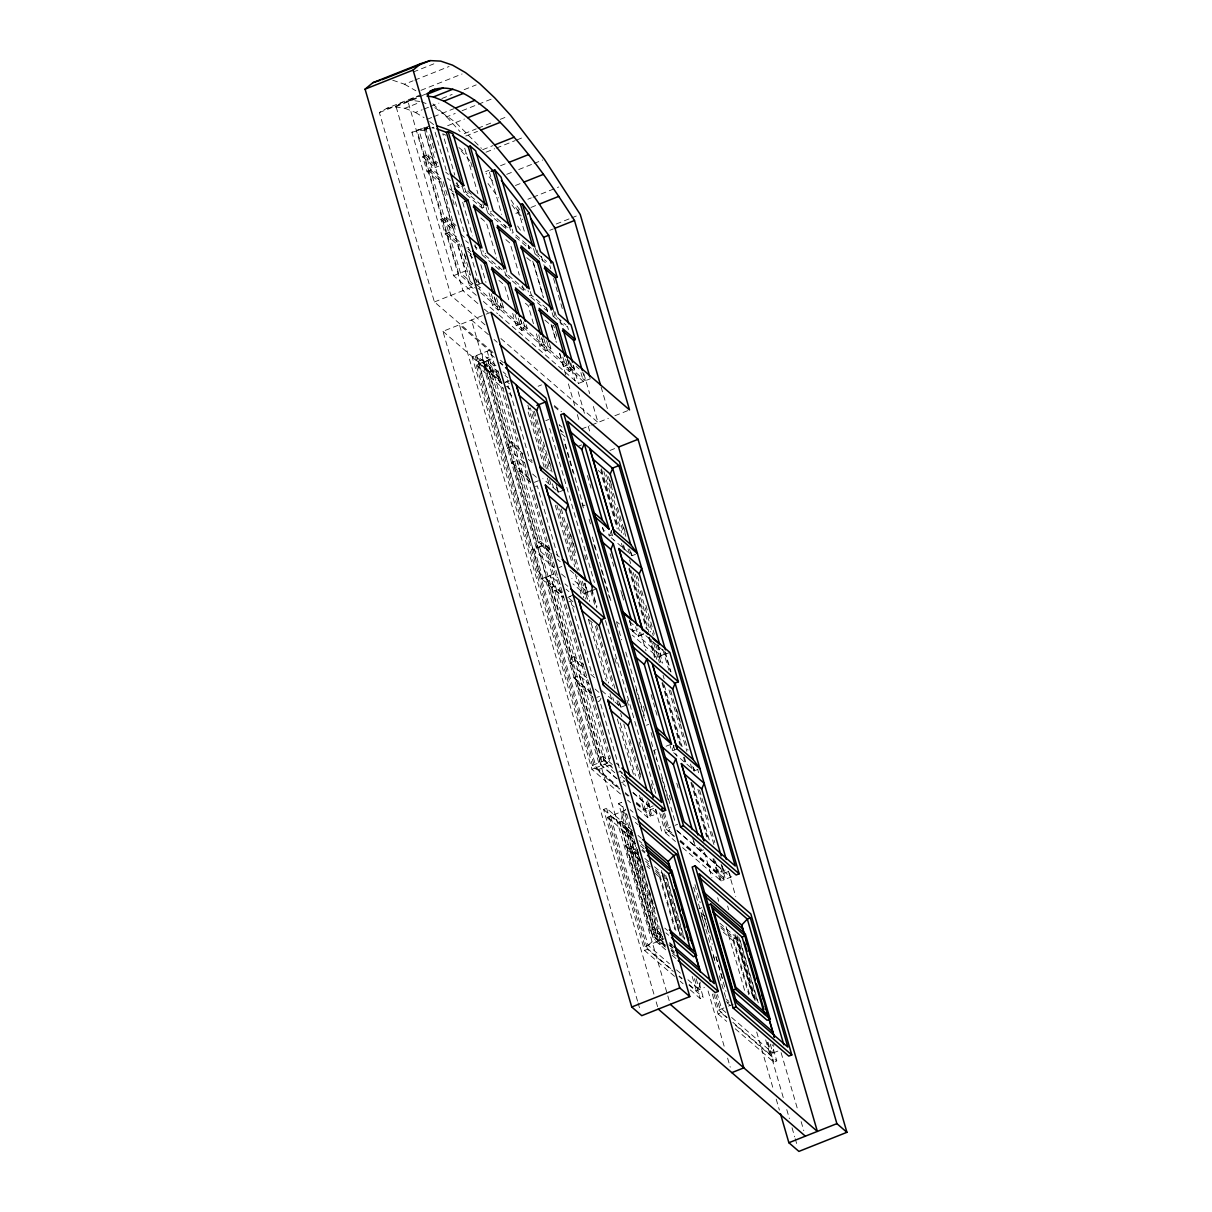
<?xml version="1.0" encoding="UTF-8"?>
<svg xmlns="http://www.w3.org/2000/svg" width="1212" height="1212" viewBox="0 0 1212 1212"><rect width="100%" height="100%" fill="white"/><g stroke="black" fill="none" stroke-linecap="round" stroke-linejoin="round"><path stroke-width="0.75" stroke-dasharray="5 3.75" d="M626.816 814.994L622.544 811.313L621.377 821.13L655.51 938.618L665.433 947.193M687.931 979.72L699.309 989.553L700.475 979.72M731.593 1017.444L772.862 1053.076L774.029 1043.259M524.387 462.726L507.267 447.94L509.722 442.289L489.239 371.781L482.512 362.752L487.921 360.6L496.481 367.993M611.666 530.356L609.212 536.007L632.043 555.717L637.436 553.566M586.866 677.781L569.746 662.994L572.2 657.343L551.718 586.82L544.991 577.791L550.399 575.639L560.383 584.275M619.226 767.802L599.788 700.9L601.016 698.067M666.464 653.45L661.055 655.601L638.239 635.891L640.072 631.649M617.317 778.892L598.773 762.878L601.228 757.227L580.73 686.704L574.018 677.675L579.412 675.538L589.396 684.159M674.145 745.395L671.69 751.046L694.521 770.756L699.915 768.62M703.414 849.854L700.718 850.93L703.172 845.279M648.087 945.315L655.51 938.618L658.267 932.846L628.407 830.053L621.377 821.13L619.574 821.857L610.545 816.085L648.087 945.315L669.433 963.752M493.057 352.465L434.411 301.955L379.371 112.534L386.795 108.322L421.806 94.4M413.262 72.023L433.835 63.842M392.673 80.189L404.505 84.219L413.08 80.81M414.792 80.128L449.091 66.493M420.943 90.339L462.09 73.977M379.371 112.534L420.897 96.036M422.518 95.384L427.397 93.445M386.795 108.322L395.324 106.898L418.791 97.566M395.324 106.898L404.899 108.277L419.988 102.293M441.88 98.52L452.167 94.43M464.166 89.673L476.18 84.901M404.899 108.277L415.458 112.458L422.155 109.792M423.836 109.125L428.866 107.126M430.548 106.459L438.926 103.126M426.942 119.397L431.972 117.397M433.638 116.731L453.727 108.747M432.957 103.914L446.637 116.867L455.212 113.458M462.075 110.731L492.936 98.46M476.255 295.289L453.561 275.685L411.898 132.244L430.821 125.684M438.789 166.12L435.184 167.559L424.033 129.199L427.639 127.775L418.791 129.502L460.469 272.942L472.953 283.729L469.347 285.153L457.591 244.688L445.107 233.901L440.85 219.22L446.243 217.069L455.954 225.462M447.652 125.715L464.423 119.049M464.257 133.653L476.255 128.881M477.967 128.199L493.405 122.064M500.268 119.337L507.116 116.61M465.787 136.032L477.528 131.366M428.775 170.74L441.244 181.527L455.121 229.28L453.318 229.992L439.456 182.239L426.972 171.468L422.7 156.772L428.109 154.636L437.805 163.014M426.972 171.468L432.366 169.316L440.698 176.498M482.679 149.697L492.996 145.607M486.042 152.182L494.602 148.773M496.329 148.091L515.191 140.592M516.903 139.91L523.766 137.183M439.456 182.239L441.244 181.527M485.603 171.649L488.951 170.316M500.511 165.726L505.722 163.65M455.712 185.284L458.424 187.633L460.227 186.921M506.707 174.331L511.858 172.286M518.721 169.559L532.432 164.105M534.144 163.423L542.718 160.014M463.999 192.45L465.802 191.723L483.921 207.373L482.118 208.085L463.999 192.45L462.408 186.996M515.418 185.497L520.645 183.421M486.103 207.464L487.678 212.903L491.284 211.479M527.871 199.253L531.295 197.889M533.022 197.208L558.732 186.981M445.107 233.901L450.516 231.75L458.833 238.946M515.842 213.448L519.206 212.115M530.947 207.449L535.977 205.449M457.591 244.688L459.393 243.976L471.15 284.441M487.678 212.903L505.798 228.553L507.601 227.841L489.481 212.191L487.906 206.737M466.772 248.066L468.559 247.354L480.331 287.82L478.528 288.532L585.275 380.75L582.714 371.948M556.232 224.008L569.958 218.554M571.67 217.872L576.821 215.827M480.603 249.581L482.134 254.884L485.739 253.459M549.839 230.295L553.308 228.916M453.561 275.685L465.575 270.912L469.832 274.594M533.507 248.566L535.022 253.793L536.825 253.081L546.536 261.474M434.411 301.955L475.922 285.456M477.558 284.82L482.421 282.881M504.798 271.806L505.828 275.351L509.434 273.912M492.587 305.227L497.996 303.091L503.571 307.893L498.162 310.045L492.587 305.227L489.012 292.91M546.612 308.302L531.31 295.092L529.508 295.804L527.977 290.501M637.557 1001.157L442.941 331.33L484.467 314.832M486.088 314.181L490.966 312.241M516.282 325.695L521.675 323.543L527.25 328.361L521.857 330.497L516.282 325.695L512.706 313.378M552.142 312.711L553.172 316.241L554.975 315.529L566.065 325.104M620.499 793.996L591.941 769.332L472.195 357.161L475.195 355.964L499.465 376.932M476.498 355.449L490.193 349.995L609.954 762.181L596.259 767.62L476.498 355.449L497.92 373.947M544.915 320.104L551.869 326.119L553.672 325.392L557.762 339.481M478.21 361.327L488.906 357.07M619.499 788.739L592.471 765.378L476.134 364.964L494.132 357.798M539.961 346.147L545.37 344.011L550.945 348.814L545.536 350.965L539.961 346.147L536.386 333.83M500.329 379.083L491.042 371.069L489.239 371.781L501.177 382.098M505.252 382.174L508.434 380.901L505.586 378.447M505.343 382.462L509.388 380.856M506.495 386.689L508.282 385.961L528.78 456.485L532.129 460.999M563.625 366.585L569.019 364.433L574.594 369.251L569.201 371.402L563.625 366.585L559.535 352.51M538.143 386.249L541.567 384.886M498.95 314.893L578.382 383.492L590.38 378.72M545.733 420.685L548.748 419.488M519.478 448.455L511.525 441.577L509.722 442.289L522.993 453.758M507.267 447.94L512.676 445.804L522.66 454.424M581.502 429.018L589.896 425.685M591.577 425.018L608.333 418.352M614.893 415.746L629.528 409.929M530.205 481.982L518.251 471.665L511.54 462.636L516.933 460.484L525.493 467.877M578.881 445.986L581.593 444.91M529.341 478.982L520.054 470.953L518.251 471.665L538.749 542.188L552.021 553.642M609.969 450.455L615.196 448.379M534.356 482.346L538.416 480.74M535.507 486.573L537.31 485.86L557.793 556.369M563.898 490.042L558.49 492.193L542.794 478.634M585.063 505.101L583.275 505.828L563.838 438.926M549.839 549.49L540.537 541.461L538.749 542.188L536.295 547.839L553.414 562.626M549.339 548.354L545.082 544.673L533.068 549.445L554.414 567.867M602.606 527.705L603.637 531.189L606.348 530.114M611.908 534.931L609.212 536.007L607.636 530.568M559.111 567.549L561.823 566.474M501.889 383.431L479.134 363.767L541.612 578.806L553.611 574.033L557.884 577.73M561.474 592.986L553.52 586.108L551.718 586.82L563.656 597.137M569.079 596.683L571.791 595.607M567.822 597.501L570.519 596.44M592.91 589.926L587.517 592.077L571.822 578.518M596.304 588.911L584.29 593.683L572.912 583.851M568.973 601.728L570.761 601.016L591.259 671.524L593.501 674.539M629.816 628.619L632.664 631.073L638.057 628.922M629.649 620.68L632.74 631.376L638.148 629.225M583.29 664.646L574.003 656.631L572.2 657.343L582.82 666.509M569.746 662.994L575.155 660.843L585.138 669.463M638.239 635.891L643.633 633.74L665.04 652.223M632.74 631.376L638.315 636.179L643.723 634.043L640.936 631.634M591.82 694.021L582.533 685.992L580.73 686.704L592.683 697.021M669.842 652.435L657.843 657.207L632.225 635.088M596.834 697.4L599.546 696.324M597.986 701.612L599.788 700.9M626.377 705.081L620.968 707.232L599.576 688.749M646.481 725.261L648.693 724.367M612.318 764.53L603.015 756.515L601.228 757.227L611.833 766.393M592.471 765.378L610.469 758.227L532.568 490.072M591.941 769.332L594.94 768.135L619.211 789.103M598.486 769.544L609.182 765.287M656.086 749.516L654.283 750.243L674.766 820.751M666.115 746.228L671.524 744.092M618.468 772.135L620.271 771.408L622.513 774.423M677.099 748.895L671.69 751.046L670.115 745.607M621.589 782.588L624.771 781.331L620.499 777.634M674.554 976.342L644.572 950.45L603.606 809.48L606.606 808.283L632.3 830.478M662.57 943.3L659.57 944.496L618.605 803.511L621.605 802.314L662.57 943.3L665.433 945.769M670.706 968.63L645.087 946.511L607.545 817.267L625.543 810.116M636.573 803.48L643.693 809.631L653.177 805.859M650.223 809.843L653.677 808.465M637.633 808.798L647.617 817.418L650.617 816.237L646.42 801.768M636.452 802.344L651.935 815.706L657.101 813.661L655.828 809.252M662.525 936.528L658.267 932.846L656.162 933.679L626.301 830.887L628.407 830.053L631.24 832.508M661.797 814.419L666.009 828.917L670.751 827.023M675.023 825.327L677.72 824.266M663.843 942.421L650.041 930.498L625.301 845.325L628.301 844.128L637.966 852.475M659.692 812.888L665.494 832.856L668.494 831.659L674.205 836.598M638.694 855.308L630.27 848.036L627.271 849.233L641.299 861.353M655.662 871.549L659.813 875.125L662.812 873.943L680.705 935.558M655.328 873.473L659.54 877.109L662.54 875.912L679.826 935.391M680.235 841.204L717.231 873.155L726.23 869.58M723.776 873.367L728.942 871.307M682.629 847.658L721.17 880.957L724.17 879.76L719.973 865.292M680.462 840.355L725.473 879.245L733.411 876.079M698.854 908.848L701.854 907.667M661.722 934.603L653.313 927.332L650.314 928.528L663.267 939.815M650.041 930.498L653.041 929.316L664.085 938.846M654.359 934.391L652.268 935.24L653.707 939.33L666.706 950.662M645.087 946.511L663.1 939.345L659.449 926.786M644.572 950.45L647.572 949.254L673.266 971.463M720.928 927.922L733.351 938.664L736.351 937.467L754.258 999.082M723.276 932.149L733.093 940.633L736.093 939.436L753.379 998.915M689.189 984.598L696.309 990.749L704.46 987.507M690.249 989.916L700.248 998.552L703.248 997.355L698.521 981.084M719.383 975.751L727.261 1002.869L729.063 1002.142M713.944 993.87L718.64 1010.035L726.776 1006.793M728.503 1006.111L733.639 1004.066M712.338 994.098L718.11 1013.974L721.11 1012.793L726.821 1017.716M732.866 1022.322L769.862 1054.273L777.998 1051.031M735.245 1028.776L773.786 1062.076L776.786 1060.879L772.074 1044.608M411.898 132.244L418.822 130.457L426.533 130.699M422.124 95.854L415.307 96.99L407.883 101.202L462.923 290.622L478.634 304.197M433.426 127.957L431.851 127.896L433.654 127.184L446.152 170.225M430.048 128.624L423.927 128.427L416.989 130.214L458.666 273.654L475.331 288.047M424.033 129.199L426.851 129.29M419.807 101.49L411.822 100.338L403.308 101.763L395.885 105.974L450.925 295.395L485.194 324.998M421.397 101.717L426.669 103.808M655.51 938.618L660.085 940.542L665.782 945.451M445.864 135.229L442.774 133.774L454.773 175.058M404.505 84.219L415.883 90.764M434.82 107.626L455.773 122.488L481.422 148.349M415.458 112.458L424.064 117.655M429.669 121.533L433.79 124.76M458.909 147.531L466.968 154.288M426.306 155.348L437.396 164.923M445.713 172.119L448.44 174.467M467.605 191.011L471.786 194.632M424.503 156.06L436.987 166.847L425.836 128.487M456.151 183.391L458.863 185.739M515.948 235.052L531.265 248.278M422.7 156.772L435.184 167.559M447.546 178.24L450.273 180.588M515.539 236.976L529.462 248.99L528.417 245.4M535.022 253.793L547.506 264.58M430.563 170.028L443.047 180.815L447.167 194.965M449.546 188.693L453.621 192.208M451.818 192.92L454.53 195.268M480.8 217.963L486.376 222.781L496.662 258.156M505.889 239.628L510.07 243.233L519.312 275.079M526.765 257.671L533.719 263.671L543.491 297.273M444.44 217.781L455.545 227.371M442.638 218.508L455.121 229.28M460.696 234.098L466.135 238.794M474.286 245.839L477.013 248.187M502.056 269.821L483.936 254.172L482.906 250.626M440.85 219.22L453.318 229.992M465.696 240.688L468.408 243.036M482.134 254.884L500.253 270.534L499.223 267.004M505.828 275.351L523.917 290.971L525.75 290.274L507.631 274.639L506.086 269.322M530.901 297.016L546.203 310.227M553.172 316.241L565.656 327.028L567.458 326.301L568.398 329.573M448.713 232.477L461.196 243.248L462.211 246.778M468.12 249.233L470.847 251.581M446.91 233.189L459.393 243.976M467.68 251.126L471.756 254.656M469.953 255.368L472.68 257.717M498.95 280.411L504.525 285.214L509.631 302.818M525.417 303.273L528.205 305.682L533.841 325.043M475.498 279.487L479.755 283.169M576.2 366.463L579.033 368.918M476.149 284.214L480.331 287.82M480.8 292.774L583.472 381.462L580.927 372.66M469.347 285.153L474.922 289.971M483.346 301.409L497.541 313.666M484.345 309.136L490.057 314.06M500.904 338.572L598.016 422.458L592.774 404.414M488.421 334.663L471.453 319.998L669.221 1000.718M494.087 339.542L497.162 342.208M554.369 405.581L561.52 411.747M491.981 352.874L459.454 324.771L654.056 994.597M500.465 360.191L503.298 362.646M554.217 406.626L559.868 411.504M494.329 357.358L487.194 351.192L606.954 763.363M500.041 362.297L502.904 364.767M499.829 362.721L502.677 365.176M495.95 365.721L481.679 353.389L601.425 765.56L616.317 778.422M503.086 371.887L505.949 374.356M505.04 375.387L507.889 377.856M498.45 372.281L485.618 361.191L601.955 761.621L614.787 772.711M562.004 427.185L559.156 424.715L561.232 431.836M506.48 381.341L509.343 383.81M499.632 377.538L482.512 362.752L536.295 547.839L541.688 545.688L551.672 554.308M560.338 429.972L563.201 432.442M442.941 331.33L501.495 381.901M507.207 386.84L510.07 389.31M561.474 433.714L565.762 437.411M472.195 357.161L502.177 383.053M476.134 364.964L503.162 388.31M508.858 393.218L511.691 395.688M598.046 470.271L600.894 472.725L617.211 528.902M528.356 459.348L534.068 464.287M532.629 474.043L539.764 480.194M511.54 462.636L528.659 477.422M556.459 554.505L559.308 556.959M557.384 559.247L560.232 561.701M570.094 570.216L577.215 576.382M629.498 621.529L635.209 626.468M561.535 574.018L565.792 577.7M616.575 621.574L619.423 624.028M564.989 583.866L567.837 586.335M566.08 589.199L568.943 591.668M537.673 571.003L539.901 572.943M569.125 598.41L573.306 602.031M562.11 592.577L544.991 577.791L598.773 762.878M541.612 578.806L562.944 597.243M571.488 604.621L574.337 607.076M588.562 619.362L592.835 623.059M590.835 674.402L596.546 679.326M595.107 689.083L600.819 694.021M574.018 677.675L595.41 696.158M616.166 763.136L619.014 765.605M619.938 770.802L622.801 773.271M553.52 586.108L550.399 575.639L604.167 760.727L614.151 769.362M621.286 775.513L624.65 778.665M622.983 783.8L625.771 786.209M632.876 792.33L649.996 807.116L648.935 803.495M676.599 830.099L723.534 870.655L721.958 865.216M633.194 792.996L657.101 813.661M677.205 831.023L730.654 877.185L729.366 872.776M596.259 767.62L618.165 786.558M625.21 792.633L629.422 796.269M672.024 833.068L669.797 831.144L664.524 813.01M625.195 793.648L628.043 796.102M666.009 828.917L674.554 836.28M636.345 803.904L650.617 816.237M679.917 841.537L724.17 879.76M627.634 800.162L630.498 802.632M665.494 832.856L675.478 841.492M630.179 809.722L633.028 812.176M618.605 803.511L625.756 809.677M632.664 816.267L636.936 819.948M635.346 822.372L638.194 824.827M638.012 835.416L641.224 838.265M665.055 946.269L652.268 935.24L619.574 821.857L632.331 832.871M603.606 809.48L632.164 834.129M610.545 816.085L633.3 835.75M638.997 840.658L641.845 843.113M626.301 830.887L633.406 837.022M641.451 844.128L644.208 846.521M633.028 838.962L624.498 831.599L622.392 832.432L635.179 843.476M607.545 817.267L633.149 839.386M640.269 845.537L644.542 849.218M642.284 849.612L645.117 852.066M641.89 850.491L644.693 852.915M644.86 858.444L649.011 862.02M654.525 866.792L662.812 873.943M719.792 923.165L736.351 937.467M645.708 861.368L648.511 863.792M655.525 869.852L662.54 875.912M720.655 926.104L736.093 939.436M625.301 845.325L639.103 857.248M647.39 864.398L650.147 866.792M646.92 866.201L649.723 868.625M705.02 916.393L700.809 912.757L705.005 927.165M664.812 928.119L667.57 930.498M665.949 932.892L668.706 935.27M669.63 942.663L672.463 945.118M669.615 943.618L672.372 945.996M670.206 945.496L673.054 947.951M668.948 944.724L673.205 948.405M670.751 948.39L674.251 951.572M671.478 950.375L674.327 952.829M671.145 950.693L673.993 953.162M725.806 998.764L728.654 1001.218M672.524 953.314L675.357 955.753M672.13 955.253L676.387 958.919M727.261 1002.869L730.094 1005.309M676.538 969.888L680.811 973.584M725.912 1012.52L721.64 1008.838L717.459 994.476M679.235 975.993L682.083 978.463M718.64 1010.035L727.17 1017.398M678.978 976.387L681.826 978.857M688.977 985.023L703.248 997.355M735.396 1025.125L776.786 1060.879M680.25 981.281L683.113 983.75M718.11 1013.974L726.685 1021.383M461.151 150.849L469.771 160.605M446.637 116.867L460.09 131.654M492.375 180.633L486.073 173.331M488.027 183.542L498.556 197.829M519.918 210.024L516.948 205.949L525.296 234.643M511.918 204.889L522.69 219.63M511.025 200.056L521.19 215.918M517.66 226.008L520.599 230.538M630.997 552.233L632.043 555.717L630.982 552.096M657.934 645.132L661.055 655.601L657.904 644.723M693.476 767.272L694.521 770.756L693.461 767.135M721.973 865.413L723.534 870.655M629.543 620.605L632.664 631.073M692.537 837.401L695.143 846.127L693.567 840.689M555.899 483.467L558.49 492.193L557.444 488.572M584.911 583.351L587.517 592.077L584.881 583.017M619.923 703.748L620.968 707.232L619.908 703.611M648.95 803.632L649.996 807.116M491.042 371.069L487.921 360.6L541.688 545.688L540.537 541.461M516.933 460.484L520.054 470.953M579.412 675.538L582.533 685.992M601.107 387.007L607.924 410.459M665.252 652.071L671.039 672.009M583.866 373.735L589.623 393.582M664.555 651.495L670.357 671.463M728.382 871.14L735.76 896.562M781.119 1052.667L797.996 1110.753M801.147 1121.645L803.798 1130.72M662.767 649.284L668.842 670.175M697.703 769.499L698.642 772.756M549.778 265.489L550.733 268.761M553.581 278.548L562.307 308.621M610.015 480.164L612.105 487.391M623.665 527.175L625.771 534.401M676.69 709.671L680.371 722.322M608.485 476.558L615.332 500.117M617.438 507.373L625.862 536.355M629.543 549.036L631.649 556.293M637.436 576.215L639.542 583.472M641.648 590.714L643.754 597.955M645.86 605.212L654.283 634.194M657.449 645.072L662.706 663.191M670.6 690.37L687.977 750.152M692.719 766.469L694.294 771.908M699.551 790.027L709.035 822.63M711.671 831.69L714.822 842.567M721.14 864.307L725.473 879.245M606.515 474.816L623.847 534.447M628.043 548.9L629.619 554.323M635.391 574.2L653.253 635.649M655.874 644.678L661.116 662.752M668.994 689.87L686.871 751.349M690.537 764.014L692.643 771.241M697.9 789.33L714.186 845.4M659.146 656.692L661.161 663.6M573.579 365.736L574.594 369.251M541.446 256.383L544.082 265.473M559.914 319.938L562.02 327.21M573.094 365.327L578.382 383.492M603.894 471.529L621.711 532.825M629.558 559.868L630.604 563.474M633.225 572.488L650.511 631.967M653.647 642.784L659.419 662.631M663.1 675.281L664.146 678.902M740.002 939.997L758.257 1002.824M770.256 1044.108L772.862 1053.076M738.714 936.952L758.091 1003.687M570.746 362.933L572.791 369.963M601.425 468.786L619.362 530.508M623.574 545.036L625.165 550.49M630.967 570.458L648.89 632.194M651.011 639.451L656.813 659.434M664.191 684.856L682.129 746.592M693.203 784.725L709.565 841.007M715.368 860.974L721.17 880.957M737.032 935.558L755.94 1000.627M768.014 1042.199L773.786 1062.076M536.977 249.899L539.628 258.989M554.944 311.696L557.05 318.968M569.201 360.767L575.003 380.765M578.169 391.673L584.502 413.474M588.199 426.2L590.32 433.472M600.879 469.817L617.772 527.977M623.059 546.157L624.119 549.793M629.392 567.973L647.344 629.77M649.465 637.042L655.268 657.025M662.661 682.477L681.144 746.092M684.31 757L686.431 764.257M691.704 782.437L707.55 836.962M713.883 858.778L720.746 882.397M727.624 906.031L728.67 909.667M736.593 936.937L755.076 1000.551M767.226 1042.35L783.588 1098.693M786.77 1109.601L789.406 1118.691M792.042 1127.766L794.678 1136.856M795.208 1138.674L797.329 1145.946M621.423 543.385L623.529 550.642M628.801 568.761L646.163 628.543M648.799 637.603L654.586 657.54M661.964 682.901L679.856 744.516M683.538 757.197L685.644 764.439M690.916 782.558L706.702 836.916M713.02 858.657L717.231 873.155M734.911 934.013L753.697 998.627M765.681 1039.911L769.862 1054.273M535.31 247.854L536.825 253.081M553.429 310.227L554.975 315.529M567.413 358.358L571.003 370.675M567.489 359.161L569.019 364.433M565.61 359.085L569.201 371.402M733.351 938.664L750.198 996.658M733.093 940.633L748.804 994.704M562.868 357.07L565.428 365.873M546.567 307.893L547.597 311.423M551.869 326.119L556.475 341.951M528.038 244.991L529.099 248.611M532.765 261.231L543.249 297.319M546.385 308.136L547.445 311.742M551.112 324.377L556.353 342.42M559.49 353.237L565.777 374.887M568.398 383.916L574.7 405.565M577.321 414.58L579.412 421.791M611.136 530.992L613.772 540.067M640.678 632.649L645.951 650.799M673.372 745.183L676.538 756.076M704.49 852.294L711.868 877.7M717.671 897.668L718.731 901.304M726.109 926.71L745.092 992.067M756.697 1032.003L773.574 1090.088M776.21 1099.163L779.377 1110.056M635.603 626.831L638.315 636.179M699.657 847.309L700.718 850.93M549.415 343.541L550.945 348.814M602.591 527.568L603.637 531.189M620.847 590.411L622.907 597.531M651.117 694.582L654.738 707.05M587.396 475.528L591.062 488.178M610.106 553.717L613.787 566.368M622.195 595.304L624.286 602.531M655.647 710.459L657.752 717.686M676.781 783.225L678.887 790.451M546.582 340.739L549.142 349.526M512.131 229.053L513.176 232.643L511.373 233.371L509.797 227.962M530.28 291.562L531.31 295.092M543.84 338.724L547.339 350.253M541.961 338.648L545.536 350.965M541.522 337.678L543.567 344.723M538.704 334.876L541.764 345.435M489.39 172.074L501.692 214.433M504.783 225.023L505.798 228.553M522.402 285.684L523.948 291.001M589.062 519.115L590.486 524.008M643.436 706.248L645.542 713.489M651.071 732.533L652.495 737.426M669.297 795.254L671.403 802.511M703.96 914.908L709.217 933.028M716.065 956.586L722.913 980.144M694.93 884.669L700.172 902.743M702.278 909.97L712.262 944.315M715.928 956.965L725.912 991.295M592.335 537.007L611.242 602.091M625.786 652.162L645.754 720.867M693.658 887.184L715.701 963.101M564.853 444.304L573.125 472.801M581.927 503.086L583.487 508.434M593.956 544.491L596.031 551.611M601.197 569.428L609.485 597.925M616.62 622.483L621.635 639.754M636.133 689.628L644.405 718.125M651.268 741.759L656.54 759.879M661.797 778.013L668.645 801.571M713.383 956.01L715.474 963.222M526.235 324.831L527.25 328.361M523.402 322.028L525.447 329.073M520.584 319.226L523.66 329.785M520.66 320.029L521.675 323.543M663.237 813.585L668.494 831.659M715.868 994.719L721.11 1012.793M518.266 318.18L521.857 330.497M549.672 428.487L594.425 582.502M605.47 620.544L656.01 794.481M470.741 162.014L472.847 169.271M482.861 203.752L483.921 207.373M515.009 314.423L518.085 324.983M584.775 555.051L586.881 562.307M614.848 658.555L616.953 665.812M626.983 700.309L629.089 707.566M639.118 742.077L641.224 749.334M651.253 783.831L653.359 791.103M464.711 148.212L477.892 193.572M481.058 204.464L482.118 208.085M591.698 588.547L596.971 606.667M591.547 589.789L596.819 607.939M655.359 809.434L662.207 833.023M708.096 990.962L724.973 1049.047M727.609 1058.121L730.245 1067.196M590.774 591.108L595.289 606.651M549.597 461.833L551.687 469.074M570.731 534.598L574.412 547.263M638.997 769.529L641.087 776.771M534.416 411.232L540.734 432.972M543.355 442.032L552.839 474.634M556.52 487.33L558.096 492.754M567.049 523.569L575.473 552.551M584.426 583.351L589.683 601.47M596.531 625.028L614.954 688.446M618.635 701.127L620.741 708.369M629.695 739.168L640.754 777.225M647.587 800.784L651.935 815.706M502.026 302.621L503.571 307.893M532.977 411.292L550.293 470.923M561.323 508.873L579.169 570.307M582.321 581.154L587.578 599.228M595.456 626.331L612.787 686.022M616.999 700.491L618.574 705.914M620.68 713.141L621.726 716.762M623.832 724.003L640.118 780.058M585.608 593.168L587.608 600.076M500.238 303.333L501.768 308.605M548.157 469.302L530.356 408.005L527.356 409.202L544.188 467.181M552.354 483.724L553.399 487.33M559.686 508.964L577.488 570.246M580.624 581.063L585.866 599.107M666.979 878.276L684.704 939.3M696.188 978.781L699.309 989.553M665.691 875.231L684.553 940.148M527.871 405.247L546.339 468.802M549.506 479.694L551.611 486.966M556.884 505.116L574.821 566.852M578.518 579.563L583.79 597.713M591.183 623.135L608.591 683.053M612.802 697.582L613.863 701.218M620.196 723.003L635.482 775.665M641.815 797.451L647.617 817.418M664.009 873.837L682.386 937.088M694.461 978.66L700.248 998.552M464.741 188.087L465.802 191.723M496.465 297.804L499.965 309.333M547.354 478.058L549.46 485.3M555.247 505.237L572.094 563.216M575.261 574.079L581.048 594.016M588.411 619.377L606.318 680.977M610 693.658L611.575 699.097M617.362 719.034L633.679 775.195M639.481 795.133L643.693 809.631M661.373 870.489L680.659 936.906M692.143 976.387L696.309 990.749M494.587 297.728L498.162 310.045M494.148 296.758L496.193 303.803M491.33 293.955L494.39 304.515M659.813 875.125L676.129 931.316M659.54 877.109L674.736 929.377M456.863 182.239L458.424 187.633M462.696 202.313L472.453 235.931M475.028 244.763L476.574 250.081M480.831 264.761L485.951 282.351M450.425 184.906L464.302 232.659M452.727 199.768L454.788 206.843M475.452 277.972L477.498 285.017M429.821 134.714L435.017 152.651M464.696 254.778L466.741 261.807M464.257 253.808L471.423 278.442M637.315 849.248L644.133 872.685M649.359 890.699L654.601 908.727M497.814 370.478L518.342 441.153M522.039 453.833L530.462 482.815M626.589 813.707L654.222 908.833M634.3 841.749L659.055 926.922M423.897 127.472L465.575 270.912M545.082 544.673L553.611 574.033M622.544 811.313L660.085 940.542M630.27 848.036L653.313 927.332M428.109 154.636L432.366 169.316M446.243 217.069L450.516 231.75M628.301 844.128L653.041 929.316M619.574 821.857L653.707 939.33M534.386 548.915L542.915 578.291M475.195 355.964L594.94 768.135M606.606 808.283L647.572 949.254M656.177 1001.854L658.283 1009.111M638.088 1002.96L640.194 1010.232M603.015 756.515L604.167 760.727M574.003 656.631L575.155 660.843M511.525 441.577L512.676 445.804"/><path stroke-width="1.5" d="M536.689 410.489L539.143 404.838L516.312 385.128L519.433 395.597L536.689 410.489L557.172 481.012L563.898 490.042L541.067 470.332L516.221 384.84L510.661 380.023M584.199 443.547L609.045 529.038L602.319 520.009L581.836 449.5L584.29 443.85M565.701 510.388L568.155 504.722L545.339 485.012L568.943 565.989L586.199 580.896L565.701 510.388L548.445 495.481L545.339 485.012M630.725 544.536L610.227 474.028L612.681 468.377L589.865 448.652L614.62 533.856L637.436 553.566L630.725 544.536L613.469 529.629M622.059 611.878L631.346 619.893L610.863 549.384L613.302 543.733L597.622 530.174M599.167 625.543L601.622 619.893L578.791 600.167L581.912 610.636L599.167 625.543L619.65 696.052L626.377 705.081L603.546 685.371L578.7 599.879L573.14 595.062M653.101 638.694L659.737 644.42L639.254 573.912L641.709 568.261L618.877 548.536L642.678 630.467M726.306 859.444L675.16 683.417L652.344 663.706L675.948 744.683L693.203 759.576L699.915 768.62L677.099 748.895L652.253 663.403L646.678 658.601L671.524 744.092L664.797 735.048L644.314 664.54L646.769 658.889L632.497 646.572M647.102 790.512L628.18 725.427L630.634 719.776L607.818 700.066L629.937 776.195M693.203 759.576L672.705 689.067L675.16 683.417M692.249 829.523L673.342 764.424L675.781 758.773L661.525 746.456M721.17 855.854L701.733 788.951L704.187 783.3L681.356 763.59L703.475 839.719M669.327 929.816L694.582 951.632L668.145 861.535L673.766 855.551L676.766 854.354L714.307 983.599L675.902 950.405M846.93 1132.311L836.886 1123.645L638.057 439.305L490.966 312.241L689.795 996.597L641.769 1015.671L631.74 1007.005L365.07 89.158L372.887 82.674L420.897 63.6L430.124 60.6L440.698 61.115L452.515 65.13L465.529 72.629L479.604 83.537L494.647 97.778L510.555 115.246L544.446 159.333L580.245 214.463L846.93 1132.311L798.905 1151.4L788.876 1142.734L780.437 1113.677M365.07 89.158L413.095 70.084L420.897 63.6M434.805 89.233L427.397 93.445L482.421 282.881L629.528 409.929L574.488 220.508C549.112 181.027 522.372 141.562 487.285 109.959C471.892 97.248 450.682 81.355 429.942 91.173M382.113 79.689L430.124 60.6M427.078 94.278L443.334 87.825M427.018 96.036L433.396 96.96L452.909 89.203M433.396 96.96L443.956 101.126L463.469 93.369M443.956 101.126L455.439 108.065L474.952 100.308M455.439 108.065L467.771 117.715L487.285 109.959M436.805 128.866L446.38 132.335L448.182 131.623L453.03 133.941L469.392 190.299L487.512 205.949L470.12 146.076L468.317 146.788L452.591 135.532M467.771 117.715L480.876 130.032L500.389 122.276M480.876 130.032L494.678 144.94L514.191 137.183M494.678 144.94L509.085 162.317L528.583 154.575M491.193 171.362L494.799 169.938L501.071 177.164L516.782 231.219L534.856 246.839L522.357 203.798L520.554 204.525L501.389 180.361M462.03 186.194L463.832 185.481L448.182 131.623M464.499 201.601L468.09 200.177L481.967 247.93L467.014 235.007M509.085 162.317L523.993 182.088L543.491 174.331M473.256 206.904L489.981 221.341L491.784 220.629L505.662 268.382L487.542 252.732L473.665 204.98L491.784 220.629M523.993 182.088L539.325 204.116L558.838 196.359M527.493 214.009L529.28 213.297L540.431 251.657L552.914 262.428L557.172 277.124L555.384 277.836L544.279 268.246M509.404 227.129L511.206 226.402L494.799 169.938M496.95 227.356L513.676 241.809L515.464 241.097L529.341 288.85L511.222 273.2L497.359 225.447L515.464 241.097M574.488 220.508L554.975 228.25L539.325 204.116M530.644 218.327L543.597 237.31L548.703 235.28L589.85 376.902M473.559 253.929L484.436 263.322L486.239 262.61L495.435 294.289M520.63 247.824L537.325 262.246L539.128 261.519L553.005 309.287L534.916 293.668L521.039 245.9L539.128 261.519M491.405 269.352L508.116 283.79L509.919 283.078L519.63 316.499M530.008 304.969L533.613 303.53L543.324 336.966M538.779 310.257L555.46 324.68L557.262 323.968L566.974 357.404M562.429 330.694L573.518 340.269L575.321 339.557L571.049 324.877L558.565 314.09L544.703 266.337L557.172 277.124M536.825 405.429L545.355 402.051L661.691 802.465L621.847 768.06M563.747 413.534L560.747 414.716L680.493 826.902L736.169 874.988L739.168 873.791L619.423 461.62L563.747 413.534L683.492 825.705L739.168 873.791M499.738 344.435L618.544 447.046L638.057 439.305M611.757 468.408L618.908 465.575L735.245 866.004L684.022 821.751L567.686 421.337L618.908 465.575M600.697 619.923L604.833 618.287L596.304 588.911L562.156 559.414M674.236 683.462L678.387 681.811L669.842 652.435L622.892 611.878M626.059 779.877L662.631 811.464L665.63 810.267L545.87 398.097L504.48 362.327M680.493 826.902L683.492 825.705M647.496 855.339L668.554 873.534L671.554 872.337L646.284 850.521M695.158 865.838L692.158 867.034L733.124 1008.02L788.8 1056.106L791.8 1054.925L750.834 913.939L695.158 865.838L736.123 1006.824L791.8 1054.925M707.853 905.273L710.853 904.076L745.35 933.891L770.105 1019.065L767.105 1020.262L732.593 990.446L708.384 907.091M750.319 917.893L699.097 873.64L736.638 1002.869L787.861 1047.123L750.319 917.893L747.319 919.075L741.699 925.059L744.319 934.088M712.626 911.606L742.092 937.058L745.092 935.861L712.823 907.985L735.866 987.28L768.135 1015.171M645.587 847.703L671.812 870.367L696.552 955.541L693.552 956.722L671.478 937.649M631.74 1007.005L679.75 987.916L689.795 996.597M637.315 815.888L677.296 850.415L718.246 991.386L715.247 992.583L678.129 960.525M732.593 990.446L735.593 989.265L770.105 1019.065M733.124 1008.02L736.123 1006.824M731.821 1072.635L743.835 1067.863L545.006 383.522M788.876 1142.734L836.886 1123.645M372.887 82.674L380.583 80.174M436.956 125.881C489.087 140.94 517.933 194.587 548.703 235.28M470.12 146.061L475.68 150.833L493.087 210.752L511.206 226.402M450.228 173.74L463.832 185.481M454.5 188.436L468.09 200.177M455.424 191.496L466.287 200.889L480.164 248.642M472.65 250.869L486.239 262.61M509.919 283.078L491.814 267.428L501.526 300.864M533.613 303.53L515.494 287.88L525.205 321.316M557.262 323.968L539.188 308.348L548.9 341.784M575.321 339.557L562.838 328.785L572.549 362.206M515.085 289.804L531.81 304.242L540.507 334.164M505.51 367.63L545.355 402.051M570.019 431.517L589.774 448.364L614.62 533.856M572.549 441.471L581.836 449.5M592.986 459.121L610.227 474.028M557.172 481.012L539.916 466.105L541.067 470.332M593.032 511.979L602.319 520.009M594.774 516.721L609.045 529.038M601.561 541.355L610.863 549.384M618.877 548.536L621.998 559.005L639.254 573.912M647.799 634.103L642.481 629.528L621.998 559.005M570.685 588.79L604.833 618.287M631.422 641.254L678.387 681.811M636.345 657.662L644.314 664.54M655.465 674.16L672.705 689.067M619.65 696.052L602.394 681.159L603.546 685.371M656.843 728.17L664.797 735.048M655.828 730.533L671.524 744.092M628.18 725.427L610.924 710.52L607.818 700.066M665.373 757.545L673.342 764.424M681.356 763.59L684.477 774.044L701.733 788.951M624.225 774.513L665.63 810.267M638.345 821.175L676.766 854.354M639.618 826.054L673.766 855.551L710.277 981.19M700.369 878.518L747.319 919.075L783.816 1044.729M642.633 839.492L668.145 861.535M703.43 892.002L741.699 925.059L774.423 1037.245M645.451 844.779L669.585 865.626M704.793 896.032L743.138 929.149M670.327 932.892L696.552 955.541M673.887 946.345L699.46 968.433L700.4 971.963M734.654 998.824L772.998 1031.957M676.841 955.632L718.246 991.386M670.281 1004.339L817.373 1131.402L618.544 447.046M658.283 1009.111L805.374 1136.174M476.255 153.757L493.678 171.377M522.357 203.798L529.28 213.297M554.672 227.205L600.576 385.204M612.681 468.377L665.403 649.829M543.597 237.31L551.112 263.155M555.384 277.836L568.746 323.816M573.518 340.269L582.214 370.19M745.895 939.512L747.471 944.936M748.516 948.557L751.137 957.586M756.924 977.478L758.5 982.887M761.651 993.734L763.227 999.158M765.317 1006.384L766.893 1011.808M768.999 1019.05L774.256 1037.124M744.456 942.33L747.092 951.39M749.198 958.647L755.515 980.387M756.576 984.008L763.939 1009.384M742.092 937.058L764.605 1014.55M520.554 204.525L532.538 245.763M537.325 262.246L551.202 309.999M555.46 324.68L564.671 356.358M684.477 774.044L703.914 840.946M613.302 543.733L637.118 625.665M675.781 758.773L697.915 834.916M710.853 904.076L735.593 989.265M492.996 170.65L508.888 225.356M513.676 241.809L527.023 287.789M661.767 808.525L662.631 811.464M468.317 146.788L485.194 204.843M489.981 221.341L503.859 269.109M508.116 283.79L516.812 313.696M539.143 404.838L592.38 588.123M601.622 619.893L653.283 797.723M695.264 953.995L699.46 968.433M668.676 863.338L672.342 875.988M673.402 879.609L676.023 888.638M681.795 908.515L683.371 913.939M686.522 924.786L688.098 930.21M690.204 937.437L691.779 942.86M694.93 953.708L699.657 969.979M674.069 889.669L680.386 911.424M681.447 915.045L685.128 927.741M686.189 931.361L688.81 940.421M668.554 873.534L690.537 949.223M446.38 132.335L461.499 184.406M484.436 263.322L493.132 293.243M413.095 70.084L679.75 987.916M675.948 744.683L677.099 748.895"/></g></svg>
